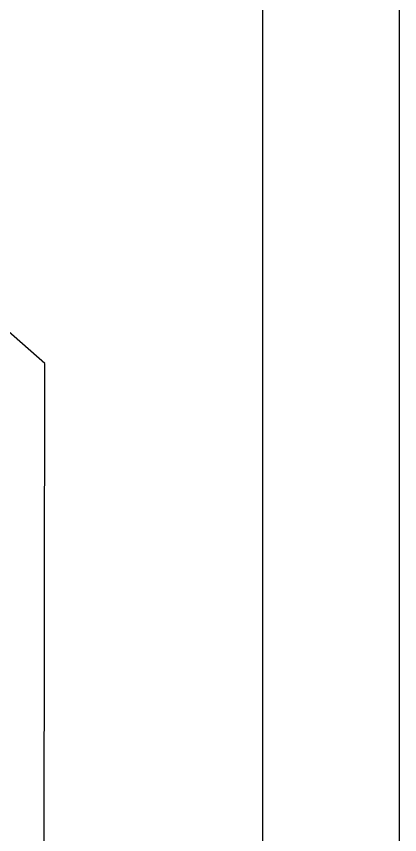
# Model space of a CAD drawing. Header units: millimetres. Extents: x 2822564 to 2991989, y -324396 to -253399.
# Drawn here: x 2866130 to 2869240, y -312256 to -305621 of the extents above; entities that cross this region are included whole.
import ezdxf

# ---------------------------------------------------------------- set-up
doc = ezdxf.new("R2010")
doc.units = ezdxf.units.MM
doc.layers.add('Azbilt', color=10, linetype='Continuous')

# ---------------------------------------------------------------- blocks, each defined once
blk = doc.blocks.new('1&5 - (+20)')
at = {"layer": 'Azbilt'}
for p, q in [((1595539, -480527.8), (1594331.8, -479480.2)), ((1595578.5, -485515.5), (1595539, -480527.8))]:
    blk.add_line(p, q, dxfattribs=at)

msp = doc.modelspace()

# ---------------------------------------------------------------- linework, layer by layer
at = {"color": 150, "ltscale": 0.5}
for points in [[(2869239.8, -290278.2), (2822564.4, -290278.2), (2822564.4, -324395.7), (2869239.8, -324395.7)], [(2869239.8, -290278.2), (2822564.4, -290278.2), (2822564.4, -324395.7), (2869239.8, -324395.7)], [(2868128.5, -291389.5), (2828121, -291389.5), (2828121, -318839.1), (2868128.5, -318839.1)], [(2868128.5, -291389.5), (2828121, -291389.5), (2828121, -318839.1), (2868128.5, -318839.1)]]:
    msp.add_lwpolyline(points, close=True, dxfattribs=at)

# ---------------------------------------------------------------- block references
at = {"layer": 'Azbilt', "rotation": 359.5049173853201}
msp.add_blockref('1&5 - (+20)', (1275032.1, 185860.7), dxfattribs=at)

doc.saveas('drawing.dxf')
